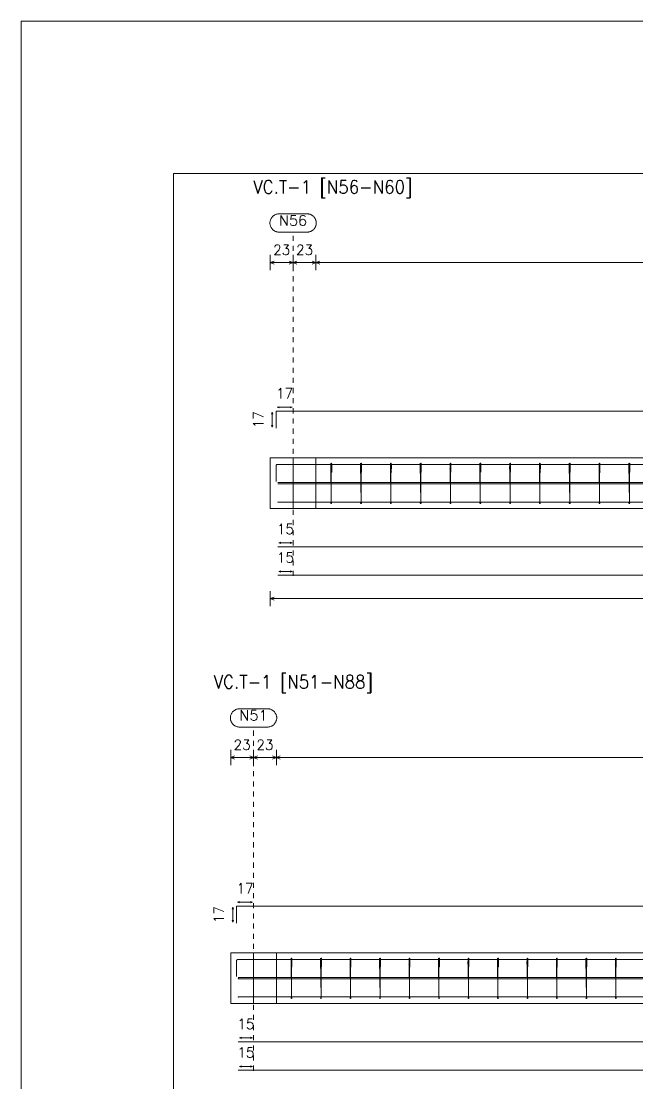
# Model space of a CAD drawing. Header units: millimetres. Extents: x -252 to 259, y -4 to 137.
# Drawn here: x 198 to 210.12, y 89.48 to 110.39 of the extents above; entities that cross this region are included whole.
import ezdxf
from ezdxf.enums import TextEntityAlignment as Align

# ---------------------------------------------------------------- set-up
doc = ezdxf.new("R2010")
doc.units = ezdxf.units.MM
doc.linetypes.add('CYPE_PUNTO', pattern=[0.075, 0, -0.075])
for name, color, linetype, lineweight in [('CIM_COTAS', 2, 'Continuous', 0), ('CIM_DIB_ARMADOS', 4, 'Continuous', 0), ('CIM_GEOMETRIA', 2, 'Continuous', 0), ('CIM_REFEREN', 2, 'Continuous', 0), ('CIM_TXT_ARMADOS', 3, 'Continuous', 0), ('RECUAD_LIMITES', 2, 'Continuous', 0), ('RECUAD_MARCO', 1, 'Continuous', 20)]:
    doc.layers.add(name, color=color, linetype=linetype, lineweight=lineweight)
doc.styles.add('CYPETXT', font='romans__.ttf', dxfattribs={"height": 0.2})

msp = doc.modelspace()

# ---------------------------------------------------------------- hatches: boundary and pattern name
at = {"layer": 'CIM_DIB_ARMADOS'}
h = msp.add_hatch(color=256, dxfattribs=at)
edge = h.paths.add_edge_path(flags=0)
edge.add_arc((204.094, 101.573), 0.0016, 0, 360)
h = msp.add_hatch(color=256, dxfattribs=at)
edge = h.paths.add_edge_path(flags=0)
edge.add_arc((204.112, 101.515), 0.0016, 0, 360)
h = msp.add_hatch(color=256, dxfattribs=at)
edge = h.paths.add_edge_path(flags=0)
edge.add_arc((204.681, 101.573), 0.0016, 0, 360)
h = msp.add_hatch(color=256, dxfattribs=at)
edge = h.paths.add_edge_path(flags=0)
edge.add_arc((204.698, 101.515), 0.0016, 0, 360)
h = msp.add_hatch(color=256, dxfattribs=at)
edge = h.paths.add_edge_path(flags=0)
edge.add_arc((205.268, 101.573), 0.0016, 0, 360)
h = msp.add_hatch(color=256, dxfattribs=at)
edge = h.paths.add_edge_path(flags=0)
edge.add_arc((205.285, 101.515), 0.0016, 0, 360)
h = msp.add_hatch(color=256, dxfattribs=at)
edge = h.paths.add_edge_path(flags=0)
edge.add_arc((205.855, 101.573), 0.0016, 0, 360)
h = msp.add_hatch(color=256, dxfattribs=at)
edge = h.paths.add_edge_path(flags=0)
edge.add_arc((205.872, 101.515), 0.0016, 0, 360)
h = msp.add_hatch(color=256, dxfattribs=at)
edge = h.paths.add_edge_path(flags=0)
edge.add_arc((206.442, 101.573), 0.0016, 0, 360)
h = msp.add_hatch(color=256, dxfattribs=at)
edge = h.paths.add_edge_path(flags=0)
edge.add_arc((206.459, 101.515), 0.0016, 0, 360)
h = msp.add_hatch(color=256, dxfattribs=at)
edge = h.paths.add_edge_path(flags=0)
edge.add_arc((207.028, 101.573), 0.0016, 0, 360)
h = msp.add_hatch(color=256, dxfattribs=at)
edge = h.paths.add_edge_path(flags=0)
edge.add_arc((207.046, 101.515), 0.0016, 0, 360)
h = msp.add_hatch(color=256, dxfattribs=at)
edge = h.paths.add_edge_path(flags=0)
edge.add_arc((207.615, 101.573), 0.0016, 0, 360)
h = msp.add_hatch(color=256, dxfattribs=at)
edge = h.paths.add_edge_path(flags=0)
edge.add_arc((207.633, 101.515), 0.0016, 0, 360)
h = msp.add_hatch(color=256, dxfattribs=at)
edge = h.paths.add_edge_path(flags=0)
edge.add_arc((208.202, 101.573), 0.0016, 0, 360)
h = msp.add_hatch(color=256, dxfattribs=at)
edge = h.paths.add_edge_path(flags=0)
edge.add_arc((208.219, 101.515), 0.0016, 0, 360)
h = msp.add_hatch(color=256, dxfattribs=at)
edge = h.paths.add_edge_path(flags=0)
edge.add_arc((208.789, 101.573), 0.0016, 0, 360)
h = msp.add_hatch(color=256, dxfattribs=at)
edge = h.paths.add_edge_path(flags=0)
edge.add_arc((208.806, 101.515), 0.0016, 0, 360)
h = msp.add_hatch(color=256, dxfattribs=at)
edge = h.paths.add_edge_path(flags=0)
edge.add_arc((209.376, 101.573), 0.0016, 0, 360)
h = msp.add_hatch(color=256, dxfattribs=at)
edge = h.paths.add_edge_path(flags=0)
edge.add_arc((209.393, 101.515), 0.0016, 0, 360)
h = msp.add_hatch(color=256, dxfattribs=at)
edge = h.paths.add_edge_path(flags=0)
edge.add_arc((209.963, 101.573), 0.0016, 0, 360)
h = msp.add_hatch(color=256, dxfattribs=at)
edge = h.paths.add_edge_path(flags=0)
edge.add_arc((209.98, 101.515), 0.0016, 0, 360)
h = msp.add_hatch(color=256, dxfattribs=at)
edge = h.paths.add_edge_path(flags=0)
edge.add_arc((203.018, 101.326), 0.0016, 0, 360)
h = msp.add_hatch(color=256, dxfattribs=at)
edge = h.paths.add_edge_path(flags=0)
edge.add_arc((203.052, 101.306), 0.0016, 0, 360)
h = msp.add_hatch(color=256, dxfattribs=at)
edge = h.paths.add_edge_path(flags=0)
edge.add_arc((203.052, 101.282), 0.0016, 0, 360)
h = msp.add_hatch(color=256, dxfattribs=at)
edge = h.paths.add_edge_path(flags=0)
edge.add_arc((203.052, 100.922), 0.0016, 0, 360)
h = msp.add_hatch(color=256, dxfattribs=at)
edge = h.paths.add_edge_path(flags=0)
edge.add_arc((203.313, 91.823), 0.0016, 0, 360)
h = msp.add_hatch(color=256, dxfattribs=at)
edge = h.paths.add_edge_path(flags=0)
edge.add_arc((203.893, 91.823), 0.0016, 0, 360)
h = msp.add_hatch(color=256, dxfattribs=at)
edge = h.paths.add_edge_path(flags=0)
edge.add_arc((204.473, 91.823), 0.0016, 0, 360)
h = msp.add_hatch(color=256, dxfattribs=at)
edge = h.paths.add_edge_path(flags=0)
edge.add_arc((205.054, 91.823), 0.0016, 0, 360)
h = msp.add_hatch(color=256, dxfattribs=at)
edge = h.paths.add_edge_path(flags=0)
edge.add_arc((205.634, 91.823), 0.0016, 0, 360)
h = msp.add_hatch(color=256, dxfattribs=at)
edge = h.paths.add_edge_path(flags=0)
edge.add_arc((206.215, 91.823), 0.0016, 0, 360)
h = msp.add_hatch(color=256, dxfattribs=at)
edge = h.paths.add_edge_path(flags=0)
edge.add_arc((206.795, 91.823), 0.0016, 0, 360)
h = msp.add_hatch(color=256, dxfattribs=at)
edge = h.paths.add_edge_path(flags=0)
edge.add_arc((207.376, 91.823), 0.0016, 0, 360)
h = msp.add_hatch(color=256, dxfattribs=at)
edge = h.paths.add_edge_path(flags=0)
edge.add_arc((207.956, 91.823), 0.0016, 0, 360)
h = msp.add_hatch(color=256, dxfattribs=at)
edge = h.paths.add_edge_path(flags=0)
edge.add_arc((208.537, 91.823), 0.0016, 0, 360)
h = msp.add_hatch(color=256, dxfattribs=at)
edge = h.paths.add_edge_path(flags=0)
edge.add_arc((209.117, 91.823), 0.0016, 0, 360)
h = msp.add_hatch(color=256, dxfattribs=at)
edge = h.paths.add_edge_path(flags=0)
edge.add_arc((209.697, 91.823), 0.0016, 0, 360)
h = msp.add_hatch(color=256, dxfattribs=at)
edge = h.paths.add_edge_path(flags=0)
edge.add_arc((203.33, 91.765), 0.0016, 0, 360)
h = msp.add_hatch(color=256, dxfattribs=at)
edge = h.paths.add_edge_path(flags=0)
edge.add_arc((203.91, 91.765), 0.0016, 0, 360)
h = msp.add_hatch(color=256, dxfattribs=at)
edge = h.paths.add_edge_path(flags=0)
edge.add_arc((204.491, 91.765), 0.0016, 0, 360)
h = msp.add_hatch(color=256, dxfattribs=at)
edge = h.paths.add_edge_path(flags=0)
edge.add_arc((205.071, 91.765), 0.0016, 0, 360)
h = msp.add_hatch(color=256, dxfattribs=at)
edge = h.paths.add_edge_path(flags=0)
edge.add_arc((205.652, 91.765), 0.0016, 0, 360)
h = msp.add_hatch(color=256, dxfattribs=at)
edge = h.paths.add_edge_path(flags=0)
edge.add_arc((206.232, 91.765), 0.0016, 0, 360)
h = msp.add_hatch(color=256, dxfattribs=at)
edge = h.paths.add_edge_path(flags=0)
edge.add_arc((206.813, 91.765), 0.0016, 0, 360)
h = msp.add_hatch(color=256, dxfattribs=at)
edge = h.paths.add_edge_path(flags=0)
edge.add_arc((207.393, 91.765), 0.0016, 0, 360)
h = msp.add_hatch(color=256, dxfattribs=at)
edge = h.paths.add_edge_path(flags=0)
edge.add_arc((207.974, 91.765), 0.0016, 0, 360)
h = msp.add_hatch(color=256, dxfattribs=at)
edge = h.paths.add_edge_path(flags=0)
edge.add_arc((208.554, 91.765), 0.0016, 0, 360)
h = msp.add_hatch(color=256, dxfattribs=at)
edge = h.paths.add_edge_path(flags=0)
edge.add_arc((209.134, 91.765), 0.0016, 0, 360)
h = msp.add_hatch(color=256, dxfattribs=at)
edge = h.paths.add_edge_path(flags=0)
edge.add_arc((209.715, 91.765), 0.0016, 0, 360)
h = msp.add_hatch(color=256, dxfattribs=at)
edge = h.paths.add_edge_path(flags=0)
edge.add_arc((202.239, 91.576), 0.0016, 0, 360)
h = msp.add_hatch(color=256, dxfattribs=at)
edge = h.paths.add_edge_path(flags=0)
edge.add_arc((202.273, 91.556), 0.0016, 0, 360)
h = msp.add_hatch(color=256, dxfattribs=at)
edge = h.paths.add_edge_path(flags=0)
edge.add_arc((202.273, 91.532), 0.0016, 0, 360)
h = msp.add_hatch(color=256, dxfattribs=at)
edge = h.paths.add_edge_path(flags=0)
edge.add_arc((202.273, 91.172), 0.0016, 0, 360)

# ---------------------------------------------------------------- linework, layer by layer
at = {"layer": 'CIM_COTAS', "linetype": 'CYPE_PUNTO'}
for p, q in [((203.352, 99.469), (203.352, 106.24)), ((202.573, 89.719), (202.573, 96.49))]:
    msp.add_line(p, q, dxfattribs=at)
at = {"layer": 'CIM_COTAS'}
for p, q in [((202.902, 105.49), (202.902, 105.79)), ((202.902, 105.639), (202.977, 105.669)), ((202.902, 105.639), (202.977, 105.609)), ((202.902, 105.639), (203.352, 105.639)), ((203.352, 105.639), (203.277, 105.669)), ((203.352, 105.639), (203.277, 105.609)), ((203.352, 105.49), (203.352, 105.79)), ((203.352, 105.49), (203.352, 105.79)), ((203.352, 105.639), (203.427, 105.669)), ((203.352, 105.639), (203.427, 105.609)), ((203.352, 105.639), (203.802, 105.639)), ((203.802, 105.639), (203.727, 105.669)), ((203.802, 105.639), (203.727, 105.609)), ((203.802, 105.49), (203.802, 105.79)), ((203.802, 105.49), (203.802, 105.79)), ((203.802, 105.639), (203.877, 105.669)), ((203.802, 105.639), (203.877, 105.609)), ((203.802, 105.639), (222.508, 105.639)), ((202.902, 98.869), (202.902, 99.169)), ((202.902, 99.019), (202.977, 99.049)), ((202.902, 99.019), (202.977, 98.989)), ((202.902, 99.019), (222.758, 99.019)), ((202.123, 95.74), (202.123, 96.04)), ((202.573, 95.74), (202.573, 96.04)), ((202.573, 95.74), (202.573, 96.04)), ((203.023, 95.74), (203.023, 96.04)), ((203.023, 95.74), (203.023, 96.04)), ((202.123, 95.89), (202.198, 95.92)), ((202.123, 95.89), (202.198, 95.86)), ((202.123, 95.89), (202.573, 95.89)), ((202.573, 95.89), (202.498, 95.92)), ((202.573, 95.89), (202.498, 95.86)), ((202.573, 95.89), (202.648, 95.92)), ((202.573, 95.89), (202.648, 95.86)), ((202.573, 95.89), (203.023, 95.89)), ((203.023, 95.89), (202.948, 95.92)), ((203.023, 95.89), (202.948, 95.86)), ((203.023, 95.89), (203.098, 95.92)), ((203.023, 95.89), (203.098, 95.86)), ((203.023, 95.89), (211.739, 95.89))]:
    msp.add_line(p, q, dxfattribs=at)
for points in [[(203.628, 106.6), (203.64, 106.599), (203.652, 106.598), (203.664, 106.596), (203.676, 106.593), (203.687, 106.59), (203.698, 106.585), (203.709, 106.58), (203.72, 106.574), (203.73, 106.568), (203.74, 106.561), (203.749, 106.553), (203.757, 106.545), (203.765, 106.536), (203.773, 106.526), (203.78, 106.516), (203.786, 106.506), (203.791, 106.495), (203.796, 106.484), (203.8, 106.473), (203.803, 106.461), (203.805, 106.449), (203.807, 106.438), (203.808, 106.426), (203.808, 106.413), (203.807, 106.401), (203.805, 106.39), (203.803, 106.378), (203.8, 106.366), (203.796, 106.355), (203.791, 106.344), (203.786, 106.333), (203.78, 106.323), (203.773, 106.313), (203.765, 106.303), (203.757, 106.294), (203.749, 106.286), (203.74, 106.278), (203.73, 106.271), (203.72, 106.265), (203.709, 106.259), (203.698, 106.254), (203.687, 106.249), (203.676, 106.246), (203.664, 106.243), (203.652, 106.241), (203.64, 106.24), (203.628, 106.24), (203.076, 106.24), (203.064, 106.24), (203.052, 106.241), (203.04, 106.243), (203.028, 106.246), (203.017, 106.249), (203.006, 106.254), (202.995, 106.259), (202.984, 106.265), (202.974, 106.271), (202.964, 106.278), (202.955, 106.286), (202.947, 106.294), (202.939, 106.303), (202.931, 106.313), (202.924, 106.323), (202.918, 106.333), (202.913, 106.344), (202.908, 106.355), (202.904, 106.366), (202.901, 106.378), (202.899, 106.39), (202.897, 106.401), (202.896, 106.413), (202.896, 106.426), (202.897, 106.438), (202.899, 106.449), (202.901, 106.461), (202.904, 106.473), (202.908, 106.484), (202.913, 106.495), (202.918, 106.506), (202.924, 106.516), (202.931, 106.526), (202.939, 106.536), (202.947, 106.545), (202.955, 106.553), (202.964, 106.561), (202.974, 106.568), (202.984, 106.574), (202.995, 106.58), (203.006, 106.585), (203.017, 106.59), (203.028, 106.593), (203.04, 106.596), (203.052, 106.598), (203.064, 106.599), (203.076, 106.6), (203.628, 106.6)], [(202.849, 96.85), (202.862, 96.849), (202.873, 96.848), (202.885, 96.846), (202.897, 96.843), (202.909, 96.84), (202.92, 96.835), (202.931, 96.83), (202.941, 96.824), (202.951, 96.818), (202.961, 96.811), (202.97, 96.803), (202.979, 96.795), (202.987, 96.786), (202.994, 96.776), (203.001, 96.766), (203.007, 96.756), (203.013, 96.745), (203.017, 96.734), (203.021, 96.723), (203.025, 96.711), (203.027, 96.699), (203.029, 96.688), (203.029, 96.676), (203.029, 96.663), (203.029, 96.651), (203.027, 96.64), (203.025, 96.628), (203.021, 96.616), (203.017, 96.605), (203.013, 96.594), (203.007, 96.583), (203.001, 96.573), (202.994, 96.563), (202.987, 96.553), (202.979, 96.544), (202.97, 96.536), (202.961, 96.528), (202.951, 96.521), (202.941, 96.515), (202.931, 96.509), (202.92, 96.504), (202.909, 96.499), (202.897, 96.496), (202.885, 96.493), (202.873, 96.491), (202.862, 96.49), (202.849, 96.49), (202.297, 96.49), (202.285, 96.49), (202.273, 96.491), (202.262, 96.493), (202.25, 96.496), (202.238, 96.499), (202.227, 96.504), (202.216, 96.509), (202.206, 96.515), (202.196, 96.521), (202.186, 96.528), (202.177, 96.536), (202.168, 96.544), (202.16, 96.553), (202.153, 96.563), (202.146, 96.573), (202.14, 96.583), (202.134, 96.594), (202.13, 96.605), (202.126, 96.616), (202.122, 96.628), (202.12, 96.64), (202.118, 96.651), (202.118, 96.663), (202.118, 96.676), (202.118, 96.688), (202.12, 96.699), (202.122, 96.711), (202.126, 96.723), (202.13, 96.734), (202.134, 96.745), (202.14, 96.756), (202.146, 96.766), (202.153, 96.776), (202.16, 96.786), (202.168, 96.795), (202.177, 96.803), (202.186, 96.811), (202.196, 96.818), (202.206, 96.824), (202.216, 96.83), (202.227, 96.835), (202.238, 96.84), (202.25, 96.843), (202.262, 96.846), (202.273, 96.848), (202.285, 96.849), (202.297, 96.85), (202.849, 96.85)]]:
    msp.add_lwpolyline(points, close=True, dxfattribs=at)
at = {"layer": 'CIM_DIB_ARMADOS'}
for points in [[(203.018, 102.377), (203.018, 102.713), (203.352, 102.713), (242.662, 102.713), (243.042, 102.713)], [(203.018, 101.326), (203.018, 101.638), (203.021, 101.65), (203.03, 101.659), (203.042, 101.662), (203.352, 101.662), (242.662, 101.662), (243.042, 101.662)], [(204.112, 101.515), (204.112, 101.623), (204.112, 101.629), (204.112, 101.635), (204.112, 101.67), (204.111, 101.678), (204.111, 101.684), (204.111, 101.686), (204.104, 101.686), (204.104, 101.684), (204.103, 101.678), (204.103, 101.67), (204.103, 100.918), (204.103, 100.91), (204.103, 100.904), (204.103, 100.902), (204.103, 100.904), (204.103, 100.91), (204.103, 100.918), (204.096, 101.67), (204.095, 101.678), (204.095, 101.684), (204.095, 101.686), (204.095, 101.686), (204.095, 101.685), (204.095, 101.681), (204.094, 101.573)], [(204.698, 101.515), (204.699, 101.623), (204.699, 101.629), (204.699, 101.635), (204.698, 101.67), (204.698, 101.678), (204.698, 101.684), (204.698, 101.686), (204.69, 101.686), (204.69, 101.684), (204.69, 101.678), (204.69, 101.67), (204.69, 100.918), (204.69, 100.91), (204.69, 100.904), (204.69, 100.902), (204.69, 100.904), (204.69, 100.91), (204.69, 100.918), (204.682, 101.67), (204.682, 101.678), (204.682, 101.684), (204.682, 101.686), (204.682, 101.686), (204.681, 101.685), (204.681, 101.681), (204.681, 101.573)], [(205.285, 101.515), (205.286, 101.623), (205.286, 101.629), (205.286, 101.635), (205.285, 101.67), (205.285, 101.678), (205.285, 101.684), (205.285, 101.686), (205.277, 101.686), (205.277, 101.684), (205.277, 101.678), (205.277, 101.67), (205.277, 100.918), (205.277, 100.91), (205.277, 100.904), (205.277, 100.902), (205.277, 100.904), (205.277, 100.91), (205.277, 100.918), (205.269, 101.67), (205.269, 101.678), (205.269, 101.684), (205.269, 101.686), (205.268, 101.686), (205.268, 101.685), (205.268, 101.681), (205.268, 101.573)], [(205.872, 101.515), (205.872, 101.623), (205.872, 101.629), (205.872, 101.635), (205.872, 101.67), (205.872, 101.678), (205.872, 101.684), (205.872, 101.686), (205.864, 101.686), (205.864, 101.684), (205.864, 101.678), (205.864, 101.67), (205.864, 100.918), (205.864, 100.91), (205.864, 100.904), (205.864, 100.902), (205.864, 100.904), (205.864, 100.91), (205.864, 100.918), (205.856, 101.67), (205.856, 101.678), (205.856, 101.684), (205.856, 101.686), (205.855, 101.686), (205.855, 101.685), (205.855, 101.681), (205.855, 101.573)], [(206.459, 101.515), (206.459, 101.623), (206.459, 101.629), (206.459, 101.635), (206.459, 101.67), (206.459, 101.678), (206.459, 101.684), (206.459, 101.686), (206.451, 101.686), (206.451, 101.684), (206.451, 101.678), (206.451, 101.67), (206.451, 100.918), (206.451, 100.91), (206.451, 100.904), (206.451, 100.902), (206.451, 100.904), (206.451, 100.91), (206.451, 100.918), (206.443, 101.67), (206.443, 101.678), (206.443, 101.684), (206.443, 101.686), (206.442, 101.686), (206.442, 101.685), (206.442, 101.681), (206.442, 101.573)], [(207.046, 101.515), (207.046, 101.623), (207.046, 101.629), (207.046, 101.635), (207.046, 101.67), (207.046, 101.678), (207.045, 101.684), (207.045, 101.686), (207.038, 101.686), (207.038, 101.684), (207.038, 101.678), (207.038, 101.67), (207.038, 100.918), (207.038, 100.91), (207.038, 100.904), (207.038, 100.902), (207.038, 100.904), (207.037, 100.91), (207.037, 100.918), (207.03, 101.67), (207.03, 101.678), (207.029, 101.684), (207.029, 101.686), (207.029, 101.686), (207.029, 101.685), (207.029, 101.681), (207.028, 101.573)], [(207.633, 101.515), (207.633, 101.623), (207.633, 101.629), (207.633, 101.635), (207.633, 101.67), (207.632, 101.678), (207.632, 101.684), (207.632, 101.686), (207.625, 101.686), (207.625, 101.684), (207.624, 101.678), (207.624, 101.67), (207.624, 100.918), (207.624, 100.91), (207.624, 100.904), (207.624, 100.902), (207.624, 100.904), (207.624, 100.91), (207.624, 100.918), (207.617, 101.67), (207.616, 101.678), (207.616, 101.684), (207.616, 101.686), (207.616, 101.686), (207.616, 101.685), (207.616, 101.681), (207.615, 101.573)], [(208.219, 101.515), (208.22, 101.623), (208.22, 101.629), (208.22, 101.635), (208.219, 101.67), (208.219, 101.678), (208.219, 101.684), (208.219, 101.686), (208.211, 101.686), (208.211, 101.684), (208.211, 101.678), (208.211, 101.67), (208.211, 100.918), (208.211, 100.91), (208.211, 100.904), (208.211, 100.902), (208.211, 100.904), (208.211, 100.91), (208.211, 100.918), (208.203, 101.67), (208.203, 101.678), (208.203, 101.684), (208.203, 101.686), (208.203, 101.686), (208.202, 101.685), (208.202, 101.681), (208.202, 101.573)], [(208.806, 101.515), (208.807, 101.623), (208.807, 101.629), (208.807, 101.635), (208.806, 101.67), (208.806, 101.678), (208.806, 101.684), (208.806, 101.686), (208.798, 101.686), (208.798, 101.684), (208.798, 101.678), (208.798, 101.67), (208.798, 100.918), (208.798, 100.91), (208.798, 100.904), (208.798, 100.902), (208.798, 100.904), (208.798, 100.91), (208.798, 100.918), (208.79, 101.67), (208.79, 101.678), (208.79, 101.684), (208.79, 101.686), (208.789, 101.686), (208.789, 101.685), (208.789, 101.681), (208.789, 101.573)], [(209.393, 101.515), (209.393, 101.623), (209.393, 101.629), (209.393, 101.635), (209.393, 101.67), (209.393, 101.678), (209.393, 101.684), (209.393, 101.686), (209.385, 101.686), (209.385, 101.684), (209.385, 101.678), (209.385, 101.67), (209.385, 100.918), (209.385, 100.91), (209.385, 100.904), (209.385, 100.902), (209.385, 100.904), (209.385, 100.91), (209.385, 100.918), (209.377, 101.67), (209.377, 101.678), (209.377, 101.684), (209.377, 101.686), (209.376, 101.686), (209.376, 101.685), (209.376, 101.681), (209.376, 101.573)], [(209.98, 101.515), (209.98, 101.623), (209.98, 101.629), (209.98, 101.635), (209.98, 101.67), (209.98, 101.678), (209.98, 101.684), (209.98, 101.686), (209.972, 101.686), (209.972, 101.684), (209.972, 101.678), (209.972, 101.67), (209.972, 100.918), (209.972, 100.91), (209.972, 100.904), (209.972, 100.902), (209.972, 100.904), (209.972, 100.91), (209.972, 100.918), (209.964, 101.67), (209.964, 101.678), (209.964, 101.684), (209.964, 101.686), (209.963, 101.686), (209.963, 101.685), (209.963, 101.681), (209.963, 101.573)], [(203.052, 101.306), (203.352, 101.306), (242.662, 101.306), (242.962, 101.306)], [(203.052, 101.282), (203.352, 101.282), (242.662, 101.282), (242.962, 101.282)], [(203.052, 100.922), (203.352, 100.922), (242.662, 100.922), (242.962, 100.922)], [(203.052, 100.041), (203.352, 100.041), (242.662, 100.041), (242.962, 100.041)], [(203.052, 99.479), (203.352, 99.479), (242.662, 99.479), (242.962, 99.479)], [(202.239, 92.627), (202.239, 92.963), (202.573, 92.963), (222.083, 92.963), (222.463, 92.963)], [(202.239, 91.576), (202.239, 91.888), (202.243, 91.9), (202.251, 91.909), (202.263, 91.912), (202.573, 91.912), (222.083, 91.912), (222.463, 91.912)], [(203.33, 91.765), (203.33, 91.873), (203.33, 91.879), (203.33, 91.885), (203.33, 91.92), (203.33, 91.928), (203.33, 91.934), (203.329, 91.936), (203.322, 91.936), (203.322, 91.934), (203.322, 91.928), (203.322, 91.92), (203.322, 91.168), (203.322, 91.16), (203.322, 91.154), (203.322, 91.152), (203.322, 91.154), (203.322, 91.16), (203.322, 91.168), (203.314, 91.92), (203.314, 91.928), (203.314, 91.934), (203.313, 91.936), (203.313, 91.936), (203.313, 91.935), (203.313, 91.931), (203.313, 91.823)], [(203.91, 91.765), (203.911, 91.873), (203.911, 91.879), (203.911, 91.885), (203.91, 91.92), (203.91, 91.928), (203.91, 91.934), (203.91, 91.936), (203.902, 91.936), (203.902, 91.934), (203.902, 91.928), (203.902, 91.92), (203.902, 91.168), (203.902, 91.16), (203.902, 91.154), (203.902, 91.152), (203.902, 91.154), (203.902, 91.16), (203.902, 91.168), (203.894, 91.92), (203.894, 91.928), (203.894, 91.934), (203.894, 91.936), (203.893, 91.936), (203.893, 91.935), (203.893, 91.931), (203.893, 91.823)], [(204.491, 91.765), (204.491, 91.873), (204.491, 91.879), (204.491, 91.885), (204.491, 91.92), (204.491, 91.928), (204.491, 91.934), (204.49, 91.936), (204.483, 91.936), (204.483, 91.934), (204.483, 91.928), (204.483, 91.92), (204.483, 91.168), (204.483, 91.16), (204.483, 91.154), (204.483, 91.152), (204.483, 91.154), (204.483, 91.16), (204.482, 91.168), (204.475, 91.92), (204.475, 91.928), (204.475, 91.934), (204.474, 91.936), (204.474, 91.936), (204.474, 91.935), (204.474, 91.931), (204.473, 91.823)], [(205.071, 91.765), (205.072, 91.873), (205.072, 91.879), (205.072, 91.885), (205.071, 91.92), (205.071, 91.928), (205.071, 91.934), (205.071, 91.936), (205.063, 91.936), (205.063, 91.934), (205.063, 91.928), (205.063, 91.92), (205.063, 91.168), (205.063, 91.16), (205.063, 91.154), (205.063, 91.152), (205.063, 91.154), (205.063, 91.16), (205.063, 91.168), (205.055, 91.92), (205.055, 91.928), (205.055, 91.934), (205.055, 91.936), (205.054, 91.936), (205.054, 91.935), (205.054, 91.931), (205.054, 91.823)], [(205.652, 91.765), (205.652, 91.873), (205.652, 91.879), (205.652, 91.885), (205.652, 91.92), (205.652, 91.928), (205.651, 91.934), (205.651, 91.936), (205.644, 91.936), (205.644, 91.934), (205.644, 91.928), (205.644, 91.92), (205.644, 91.168), (205.644, 91.16), (205.644, 91.154), (205.644, 91.152), (205.643, 91.154), (205.643, 91.16), (205.643, 91.168), (205.636, 91.92), (205.636, 91.928), (205.635, 91.934), (205.635, 91.936), (205.635, 91.936), (205.635, 91.935), (205.635, 91.931), (205.634, 91.823)], [(206.232, 91.765), (206.233, 91.873), (206.233, 91.879), (206.232, 91.885), (206.232, 91.92), (206.232, 91.928), (206.232, 91.934), (206.232, 91.936), (206.224, 91.936), (206.224, 91.934), (206.224, 91.928), (206.224, 91.92), (206.224, 91.168), (206.224, 91.16), (206.224, 91.154), (206.224, 91.152), (206.224, 91.154), (206.224, 91.16), (206.224, 91.168), (206.216, 91.92), (206.216, 91.928), (206.216, 91.934), (206.216, 91.936), (206.215, 91.936), (206.215, 91.935), (206.215, 91.931), (206.215, 91.823)], [(206.813, 91.765), (206.813, 91.873), (206.813, 91.879), (206.813, 91.885), (206.813, 91.92), (206.812, 91.928), (206.812, 91.934), (206.812, 91.936), (206.805, 91.936), (206.805, 91.934), (206.804, 91.928), (206.804, 91.92), (206.804, 91.168), (206.804, 91.16), (206.804, 91.154), (206.804, 91.152), (206.804, 91.154), (206.804, 91.16), (206.804, 91.168), (206.797, 91.92), (206.796, 91.928), (206.796, 91.934), (206.796, 91.936), (206.796, 91.936), (206.796, 91.935), (206.796, 91.931), (206.795, 91.823)], [(207.393, 91.765), (207.393, 91.873), (207.393, 91.879), (207.393, 91.885), (207.393, 91.92), (207.393, 91.928), (207.393, 91.934), (207.393, 91.936), (207.385, 91.936), (207.385, 91.934), (207.385, 91.928), (207.385, 91.92), (207.385, 91.168), (207.385, 91.16), (207.385, 91.154), (207.385, 91.152), (207.385, 91.154), (207.385, 91.16), (207.385, 91.168), (207.377, 91.92), (207.377, 91.928), (207.377, 91.934), (207.377, 91.936), (207.376, 91.936), (207.376, 91.935), (207.376, 91.931), (207.376, 91.823)], [(207.974, 91.765), (207.974, 91.873), (207.974, 91.879), (207.974, 91.885), (207.973, 91.92), (207.973, 91.928), (207.973, 91.934), (207.973, 91.936), (207.966, 91.936), (207.965, 91.934), (207.965, 91.928), (207.965, 91.92), (207.965, 91.168), (207.965, 91.16), (207.965, 91.154), (207.965, 91.152), (207.965, 91.154), (207.965, 91.16), (207.965, 91.168), (207.957, 91.92), (207.957, 91.928), (207.957, 91.934), (207.957, 91.936), (207.957, 91.936), (207.957, 91.935), (207.957, 91.931), (207.956, 91.823)], [(208.554, 91.765), (208.554, 91.873), (208.554, 91.879), (208.554, 91.885), (208.554, 91.92), (208.554, 91.928), (208.554, 91.934), (208.554, 91.936), (208.546, 91.936), (208.546, 91.934), (208.546, 91.928), (208.546, 91.92), (208.546, 91.168), (208.546, 91.16), (208.546, 91.154), (208.546, 91.152), (208.546, 91.154), (208.546, 91.16), (208.546, 91.168), (208.538, 91.92), (208.538, 91.928), (208.538, 91.934), (208.538, 91.936), (208.537, 91.936), (208.537, 91.935), (208.537, 91.931), (208.537, 91.823)], [(209.134, 91.765), (209.135, 91.873), (209.135, 91.879), (209.135, 91.885), (209.134, 91.92), (209.134, 91.928), (209.134, 91.934), (209.134, 91.936), (209.126, 91.936), (209.126, 91.934), (209.126, 91.928), (209.126, 91.92), (209.126, 91.168), (209.126, 91.16), (209.126, 91.154), (209.126, 91.152), (209.126, 91.154), (209.126, 91.16), (209.126, 91.168), (209.118, 91.92), (209.118, 91.928), (209.118, 91.934), (209.118, 91.936), (209.118, 91.936), (209.117, 91.935), (209.117, 91.931), (209.117, 91.823)], [(209.715, 91.765), (209.715, 91.873), (209.715, 91.879), (209.715, 91.885), (209.715, 91.92), (209.715, 91.928), (209.715, 91.934), (209.714, 91.936), (209.707, 91.936), (209.707, 91.934), (209.707, 91.928), (209.707, 91.92), (209.707, 91.168), (209.707, 91.16), (209.707, 91.154), (209.707, 91.152), (209.707, 91.154), (209.707, 91.16), (209.707, 91.168), (209.699, 91.92), (209.699, 91.928), (209.699, 91.934), (209.698, 91.936), (209.698, 91.936), (209.698, 91.935), (209.698, 91.931), (209.697, 91.823)], [(202.273, 91.556), (202.573, 91.556), (222.083, 91.556), (222.383, 91.556)], [(202.273, 91.532), (202.573, 91.532), (222.083, 91.532), (222.383, 91.532)], [(202.273, 91.172), (202.573, 91.172), (222.083, 91.172), (222.383, 91.172)], [(202.273, 90.291), (202.573, 90.291), (222.083, 90.291), (222.383, 90.291)], [(202.273, 89.729), (202.573, 89.729), (222.083, 89.729), (222.383, 89.729)]]:
    msp.add_lwpolyline(points, dxfattribs=at)
for centre, radius in [((204.094, 101.573), 0.0016), ((204.112, 101.515), 0.0016), ((204.681, 101.573), 0.0016), ((204.698, 101.515), 0.0016), ((205.268, 101.573), 0.0016), ((205.285, 101.515), 0.0016), ((205.855, 101.573), 0.0016), ((205.872, 101.515), 0.0016), ((206.442, 101.573), 0.0016), ((206.459, 101.515), 0.0016), ((207.028, 101.573), 0.0016), ((207.046, 101.515), 0.0016), ((207.615, 101.573), 0.0016), ((207.633, 101.515), 0.0016), ((208.202, 101.573), 0.0016), ((208.219, 101.515), 0.0016), ((208.789, 101.573), 0.0016), ((208.806, 101.515), 0.0016), ((209.376, 101.573), 0.0016), ((209.393, 101.515), 0.0016), ((209.963, 101.573), 0.0016), ((209.98, 101.515), 0.0016), ((203.018, 101.326), 0.0016), ((203.052, 101.306), 0.0016), ((203.052, 101.282), 0.0016), ((203.052, 100.922), 0.0016), ((204.103, 100.902), 0.008), ((204.69, 100.902), 0.008), ((205.277, 100.902), 0.008), ((205.864, 100.902), 0.008), ((206.451, 100.902), 0.008), ((207.038, 100.902), 0.008), ((207.624, 100.902), 0.008), ((208.211, 100.902), 0.008), ((208.798, 100.902), 0.008), ((209.385, 100.902), 0.008), ((209.972, 100.902), 0.008), ((203.313, 91.823), 0.0016), ((203.893, 91.823), 0.0016), ((204.473, 91.823), 0.0016), ((205.054, 91.823), 0.0016), ((205.634, 91.823), 0.0016), ((206.215, 91.823), 0.0016), ((206.795, 91.823), 0.0016), ((207.376, 91.823), 0.0016), ((207.956, 91.823), 0.0016), ((208.537, 91.823), 0.0016), ((209.117, 91.823), 0.0016), ((209.697, 91.823), 0.0016), ((203.33, 91.765), 0.0016), ((203.91, 91.765), 0.0016), ((204.491, 91.765), 0.0016), ((205.071, 91.765), 0.0016), ((205.652, 91.765), 0.0016), ((206.232, 91.765), 0.0016), ((206.813, 91.765), 0.0016), ((207.393, 91.765), 0.0016), ((207.974, 91.765), 0.0016), ((208.554, 91.765), 0.0016), ((209.134, 91.765), 0.0016), ((209.715, 91.765), 0.0016), ((202.239, 91.576), 0.0016), ((202.273, 91.556), 0.0016), ((202.273, 91.532), 0.0016), ((202.273, 91.172), 0.0016), ((203.322, 91.152), 0.008), ((203.902, 91.152), 0.008), ((204.483, 91.152), 0.008), ((205.063, 91.152), 0.008), ((205.644, 91.152), 0.008), ((206.224, 91.152), 0.008), ((206.804, 91.152), 0.008), ((207.385, 91.152), 0.008), ((207.965, 91.152), 0.008), ((208.546, 91.152), 0.008), ((209.126, 91.152), 0.008), ((209.707, 91.152), 0.008)]:
    msp.add_circle(centre, radius, dxfattribs=at)
at = {"layer": 'CIM_GEOMETRIA'}
for p, q in [((202.902, 101.794), (203.802, 101.794)), ((202.902, 101.794), (202.902, 100.794)), ((203.352, 100.794), (203.352, 101.794)), ((242.662, 101.794), (203.352, 101.794)), ((203.802, 100.794), (203.802, 101.794)), ((203.802, 100.794), (202.902, 100.794)), ((203.352, 100.794), (242.662, 100.794)), ((202.123, 92.044), (203.023, 92.044)), ((202.123, 92.044), (202.123, 91.044)), ((202.573, 91.044), (202.573, 92.044)), ((222.083, 92.044), (202.573, 92.044)), ((203.023, 91.044), (203.023, 92.044)), ((203.023, 91.044), (202.123, 91.044)), ((202.573, 91.044), (222.083, 91.044))]:
    msp.add_line(p, q, dxfattribs=at)
at = {"layer": 'CIM_TXT_ARMADOS'}
for p, q in [((202.93, 102.653), (202.943, 102.693)), ((202.956, 102.653), (202.943, 102.693)), ((202.943, 102.397), (202.943, 102.693)), ((203.078, 102.8), (203.038, 102.788)), ((203.078, 102.775), (203.038, 102.788)), ((203.038, 102.788), (203.332, 102.788)), ((203.292, 102.8), (203.332, 102.788)), ((203.292, 102.775), (203.332, 102.788)), ((202.93, 102.437), (202.943, 102.397)), ((202.956, 102.437), (202.943, 102.397)), ((203.112, 100.129), (203.072, 100.116)), ((203.112, 100.103), (203.072, 100.116)), ((203.072, 100.116), (203.332, 100.116)), ((203.292, 100.129), (203.332, 100.116)), ((203.292, 100.103), (203.332, 100.116)), ((203.112, 99.567), (203.072, 99.554)), ((203.112, 99.541), (203.072, 99.554)), ((203.072, 99.554), (203.332, 99.554)), ((203.292, 99.567), (203.332, 99.554)), ((203.292, 99.541), (203.332, 99.554)), ((202.152, 92.903), (202.164, 92.943)), ((202.177, 92.903), (202.164, 92.943)), ((202.164, 92.647), (202.164, 92.943)), ((202.3, 93.051), (202.26, 93.038)), ((202.3, 93.026), (202.26, 93.038)), ((202.26, 93.038), (202.553, 93.038)), ((202.513, 93.051), (202.553, 93.038)), ((202.513, 93.026), (202.553, 93.038)), ((202.152, 92.687), (202.164, 92.647)), ((202.177, 92.687), (202.164, 92.647)), ((202.334, 90.379), (202.294, 90.366)), ((202.334, 90.354), (202.294, 90.366)), ((202.294, 90.366), (202.553, 90.366)), ((202.513, 90.379), (202.553, 90.366)), ((202.513, 90.354), (202.553, 90.366)), ((202.334, 89.817), (202.294, 89.804)), ((202.334, 89.792), (202.294, 89.804)), ((202.294, 89.804), (202.553, 89.804)), ((202.513, 89.817), (202.553, 89.804)), ((202.513, 89.792), (202.553, 89.804))]:
    msp.add_line(p, q, dxfattribs=at)
at = {"layer": 'RECUAD_LIMITES'}
msp.add_lwpolyline([(198, 68.394), (257.4, 68.394), (257.4, 110.394), (198, 110.394), (198, 68.394)], close=True, dxfattribs=at)
at = {"layer": 'RECUAD_MARCO'}
msp.add_lwpolyline([(201, 71.394), (254.4, 71.394), (254.4, 107.394), (201, 107.394), (201, 71.394)], close=True, dxfattribs=at)

# ---------------------------------------------------------------- texts
at = {"layer": 'CIM_COTAS', "style": 'CYPETXT'}
for s, width, p, p2 in [('N56', 0.925243, (203.076, 106.37), (203.628, 106.37)), ('23', 0.872274, (202.959, 105.79), (203.295, 105.79)), ('23', 0.872274, (203.409, 105.79), (203.745, 105.79)), ('N51', 0.925243, (202.297, 96.62), (202.849, 96.62)), ('23', 0.872274, (202.18, 96.04), (202.516, 96.04)), ('23', 0.872274, (202.63, 96.04), (202.966, 96.04))]:
    msp.add_text(s, height=0.2, dxfattribs=dict(at, width=width)).set_placement(p, p2, align=Align.FIT)
at = {"layer": 'CIM_REFEREN', "style": 'CYPETXT', "width": 0.806387}
for s, p, p2 in [('VC.T-1 [N56-N60]', (202.568, 106.999), (205.7, 106.999)), ('VC.T-1 [N51-N88]', (201.789, 97.25), (204.921, 97.25))]:
    msp.add_text(s, height=0.26, dxfattribs=at).set_placement(p, p2, align=Align.FIT)
at = {"layer": 'CIM_TXT_ARMADOS', "style": 'CYPETXT', "width": 0.872274}
for s, p, p2 in [('17', (203.017, 102.963), (203.353, 102.963)), ('15', (203.034, 100.291), (203.37, 100.291)), ('15', (203.034, 99.729), (203.37, 99.729)), ('17', (202.238, 93.213), (202.574, 93.213)), ('15', (202.255, 90.541), (202.591, 90.541)), ('15', (202.255, 89.979), (202.591, 89.979))]:
    msp.add_text(s, height=0.2, dxfattribs=at).set_placement(p, p2, align=Align.FIT)
for p, p2 in [((202.768, 102.377), (202.768, 102.713)), ((201.989, 92.627), (201.989, 92.963))]:
    msp.add_text('17', height=0.2, rotation=90, dxfattribs=at).set_placement(p, p2, align=Align.FIT)

doc.saveas('drawing.dxf')
